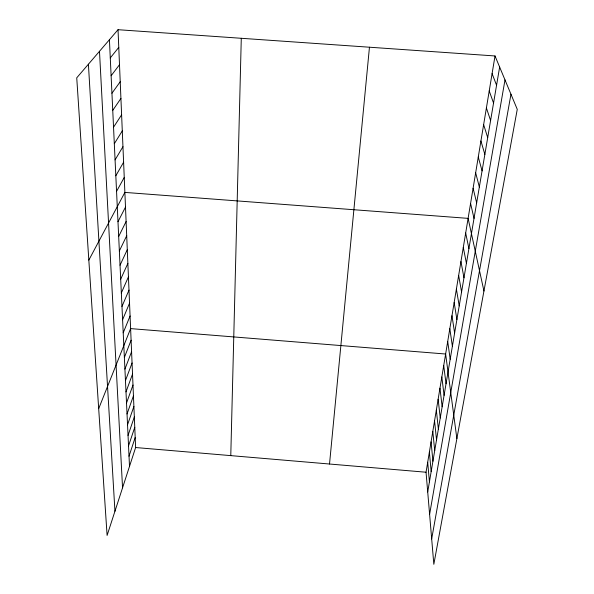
<?xml version="1.0" encoding="UTF-8"?>
<svg xmlns="http://www.w3.org/2000/svg" width="594" height="594" viewBox="0 0 594 594"><rect width="100%" height="100%" fill="white"/><g stroke="black" fill="none" stroke-linecap="round" stroke-linejoin="round"><path stroke-width="0.89" d="M230.776 455.62L241.283 38.291M329.522 464.018L369.453 47.216M495.017 55.962L517.263 109.348L433.828 564.3L426.046 472.223L495.017 55.962L118.028 29.7L76.737 77.829L107.098 535.432L135.618 447.534L118.028 29.7M427.717 491.973L499.643 67.07M429.611 514.389L504.997 79.9M431.682 538.936L510.966 94.231M129.017 456.222L135.194 437.488M128.534 445.894L134.771 427.294M128.037 435.409L134.333 416.966M127.539 424.777L133.895 406.474M127.034 413.981L133.442 395.842M126.515 403.022L132.989 385.046M125.995 391.899L132.529 374.094M125.46 380.598L132.061 362.979M124.918 369.126L131.586 351.693M124.369 357.477L131.103 340.236M98.686 408.65L130.613 328.608L445.634 354.017L456.875 438.632M123.21 332.811L130.079 315.993M122.594 319.75L129.544 303.17M121.97 306.467L128.995 290.132M121.332 292.953L128.43 276.878M120.686 279.202L127.866 263.394M120.033 265.214L127.287 249.688M119.357 250.972L126.7 235.736M118.674 236.471L126.106 221.54M117.983 221.711L125.497 207.098M88.833 260.113L124.874 192.404L468.109 218.369L483.947 291.03M116.558 191.372L124.25 177.443M115.823 175.779L123.604 162.214M115.073 159.89L122.951 146.703M114.315 143.703L122.29 130.91M113.536 127.205L121.607 114.828M112.741 110.387L120.916 98.441M111.939 93.243L120.218 81.742M111.115 75.757L119.498 64.724M110.276 57.922L118.77 47.379M135.618 447.534L426.046 472.223M492.092 73.634L496.569 85.246M489.218 90.956L493.555 103.059M486.404 107.952L490.599 120.515M483.642 124.629L487.704 137.63M480.932 140.986L484.86 154.418M478.274 157.039L482.076 170.879M475.66 172.795L479.343 187.021M473.099 188.268L476.655 202.866M470.582 203.452L474.027 218.414M465.681 233.019L468.911 248.648M463.298 247.416L466.416 263.35M460.951 261.553L463.973 277.792M458.65 275.453L461.575 291.973M456.392 289.107L459.214 305.903M454.165 302.532L456.897 319.587M451.975 315.726L454.625 333.034M449.829 328.705L452.383 346.25M447.713 341.468L450.185 359.236M443.718 365.585L446.035 383.776M441.832 376.982L444.074 395.352M439.968 388.201L442.144 406.756M438.142 399.257L440.243 417.983M436.338 410.142L438.372 429.039M434.556 420.871L436.531 439.924M432.803 431.444L434.711 450.646M431.081 441.862L432.922 461.211M429.38 452.131L431.162 471.614M427.702 462.251L429.425 481.868M88.409 64.219L114.946 511.241M99.488 51.307L122.55 487.808M109.422 39.731L129.499 466.401"/></g></svg>
